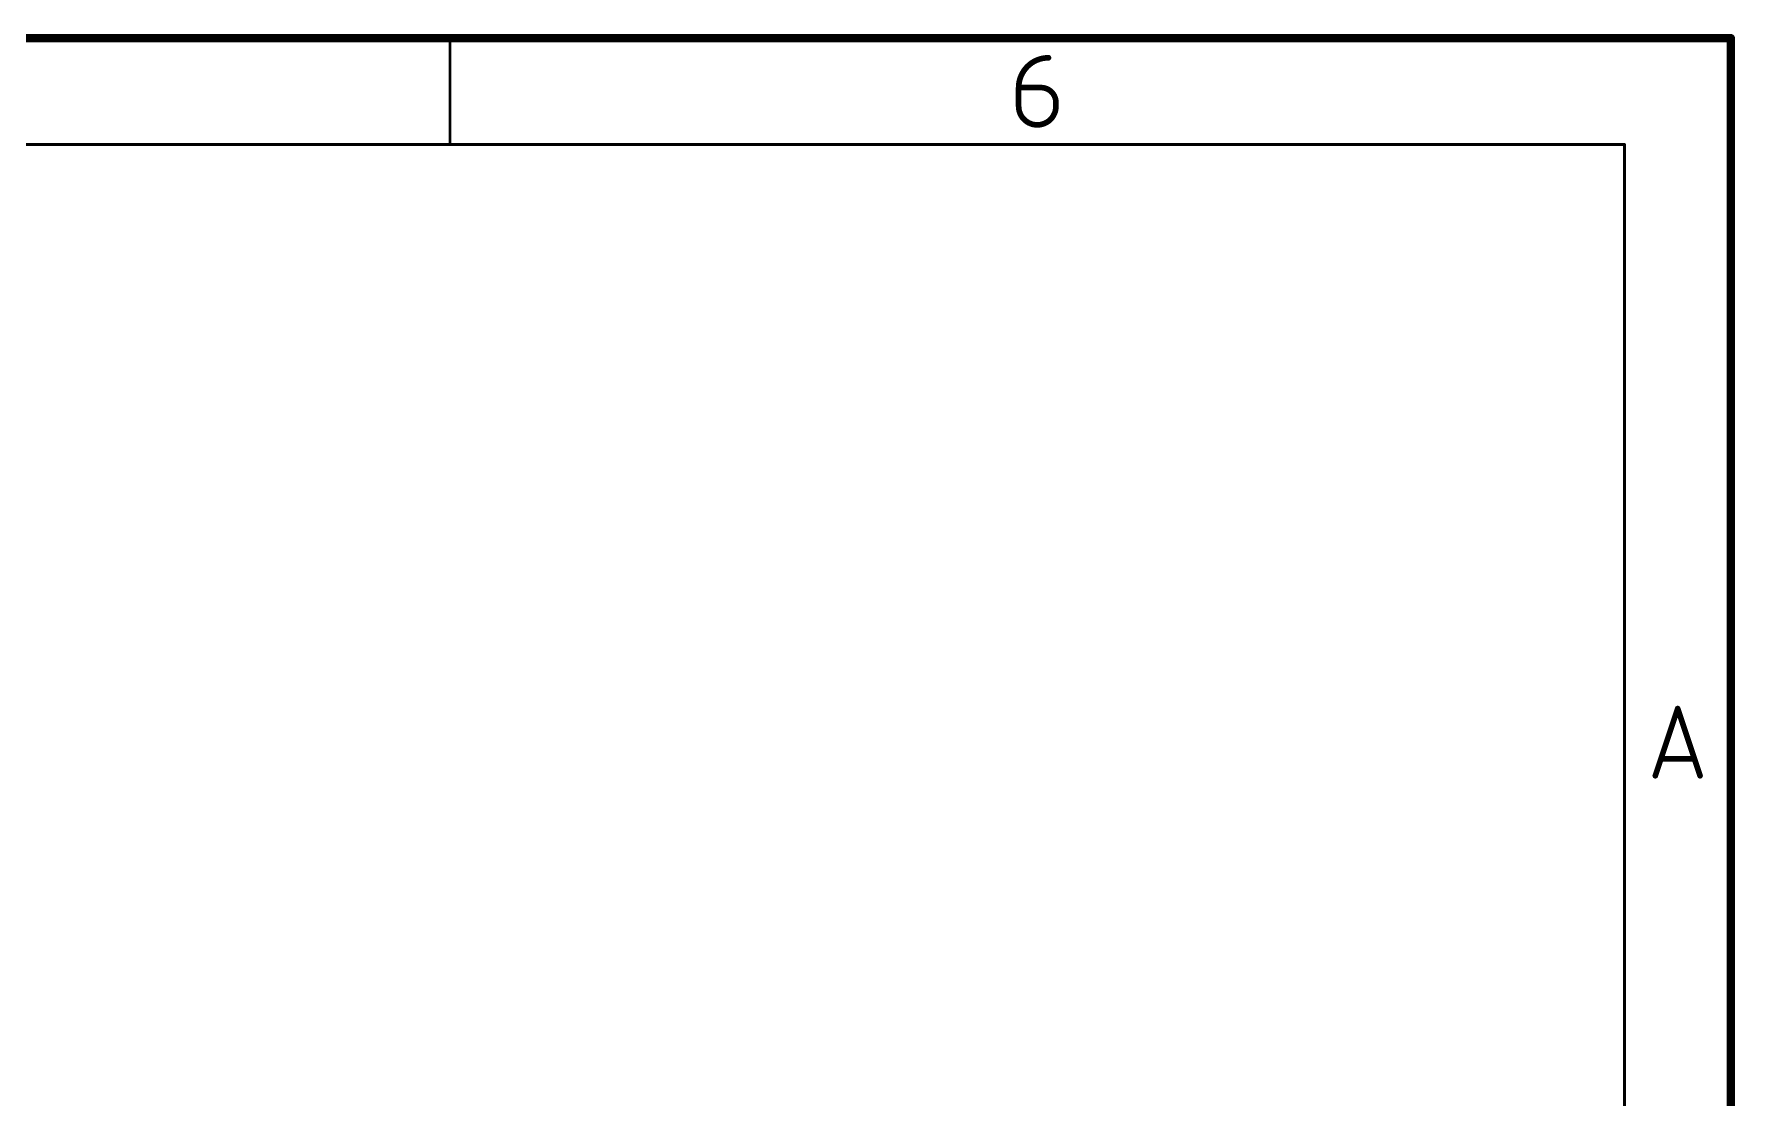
# Model space of a CAD drawing. Extents: x 3 to 264, y 2 to 181.
# Drawn here: x 202.6 to 263.6, y 143.3 to 181.4 of the extents above; entities that cross this region are included whole.
import ezdxf

# ---------------------------------------------------------------- set-up
doc = ezdxf.new("R2010")
doc.units = 0
doc.layers.add('94', color=12, linetype='CONTINUOUS')

msp = doc.modelspace()

# ---------------------------------------------------------------- linework, layer by layer
at = {"layer": '94'}
for points, const_width in [([(263.45, 181.25), (3.1, 181.25)], 0.3), ([(217.5183, 181.25), (217.5183, 177.44)], 0.1), ([(263.45, 2.18), (263.45, 181.25)], 0.3), ([(237.9106, 179.4787), (238.7129, 179.4787)], 0.2032), ([(237.9106, 178.8102), (237.9106, 179.4787)], 0.2032), ([(239.2477, 178.9439), (239.2477, 178.8102)], 0.2032), ([(259.64, 177.44), (6.91, 177.44)], 0.1), ([(259.64, 5.99), (259.64, 177.44)], 0.1), ([(260.7427, 154.8054), (261.545, 157.2122)], 0.2032), ([(261.545, 157.2122), (262.3473, 154.8054)], 0.2032), ([(262.1467, 155.407), (260.9433, 155.407)], 0.2032)]:
    msp.add_lwpolyline(points, dxfattribs=dict(at, const_width=const_width))
for points, const_width in [([(217.5433, 181.25, 1), (217.4933, 181.25)], 0.05), ([(263.525, 181.25, 1), (263.375, 181.25)], 0.15), ([(263.45, 181.175, 1), (263.45, 181.325)], 0.15), ([(238.9803, 180.5484, 0.4142), (237.9106, 179.4787)], 0.2032), ([(238.9803, 180.4976, 1), (238.9803, 180.5992)], 0.1016), ([(237.9106, 179.5295, 1), (237.9106, 179.4279)], 0.1016), ([(237.9614, 179.4787, 1), (237.8598, 179.4787)], 0.1016), ([(237.8598, 179.4787, 1), (237.9614, 179.4787)], 0.1016), ([(239.2477, 178.9439, 0.4142), (238.7129, 179.4787)], 0.2032), ([(238.7129, 179.5295, 1), (238.7129, 179.4279)], 0.1016), ([(238.7129, 179.4279, 1), (238.7129, 179.5295)], 0.1016), ([(237.9106, 178.8102, 1), (239.2477, 178.8102)], 0.2032), ([(237.9614, 178.8102, 1), (237.8598, 178.8102)], 0.1016), ([(237.8598, 178.8102, 1), (237.9614, 178.8102)], 0.1016), ([(239.2985, 178.9439, 1), (239.1969, 178.9439)], 0.1016), ([(239.1969, 178.9439, 1), (239.2985, 178.9439)], 0.1016), ([(239.2985, 178.8102, 1), (239.1969, 178.8102)], 0.1016), ([(239.1969, 178.8102, 1), (239.2985, 178.8102)], 0.1016), ([(217.4933, 177.44, 1), (217.5433, 177.44)], 0.05), ([(259.665, 177.44, 1), (259.615, 177.44)], 0.05), ([(259.64, 177.415, 1), (259.64, 177.465)], 0.05), ([(261.5932, 157.2282, 1), (261.4968, 157.1961)], 0.1016), ([(261.5932, 157.1961, 1), (261.4968, 157.2282)], 0.1016), ([(260.9433, 155.4579, 1), (260.9433, 155.3562)], 0.1016), ([(262.1467, 155.3562, 1), (262.1467, 155.4579)], 0.1016), ([(260.6945, 154.8214, 1), (260.7909, 154.7893)], 0.1016), ([(262.2991, 154.7893, 1), (262.3955, 154.8214)], 0.1016)]:
    msp.add_lwpolyline(points, format="xyb", dxfattribs=dict(at, const_width=const_width))

doc.saveas('drawing.dxf')
